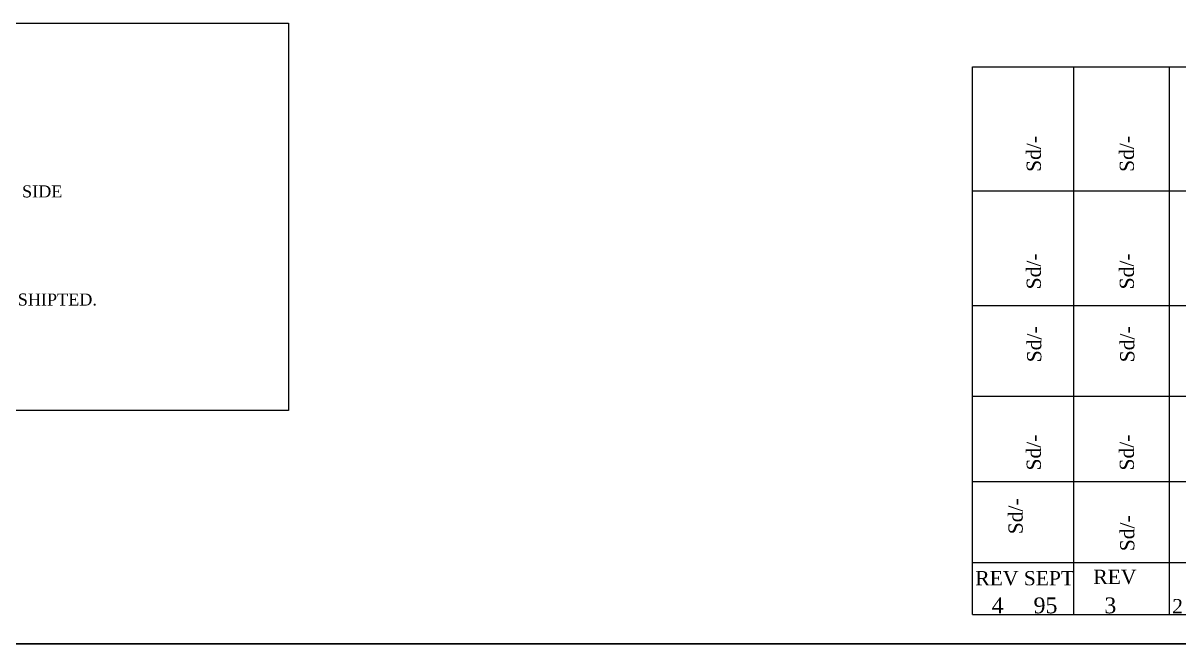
# Model space of a CAD drawing. Header units: millimetres. Extents: x 2343 to 98395, y -428 to 60462.
# Drawn here: x 50631 to 77709, y -428 to 14106 of the extents above; entities that cross this region are included whole.
import ezdxf

# ---------------------------------------------------------------- set-up
doc = ezdxf.new("R2010")
doc.units = ezdxf.units.MM
doc.header["$MEASUREMENT"] = 0
doc.layers.add('RAILING', color=4, linetype='Continuous')
doc.layers.add('TEXT', color=7, linetype='Continuous')
doc.layers.add('TITLE', color=7, linetype='Continuous', lineweight=30)
doc.styles.get("Standard").update_dxf_attribs({"font": 'times.ttf', "height": 260})

msp = doc.modelspace()

# ---------------------------------------------------------------- linework, layer by layer
at = {"layer": 'RAILING'}
for p, q in [((37031.27, 14106.15), (56851.76, 14106.15)), ((72874.51, 13083.12), (82639.12, 13083.12)), ((75249.23, 257.32), (75249.23, 13083.12)), ((77487.31, 257.32), (77487.31, 13083.12)), ((72874.51, 10182.47), (82639.12, 10182.47)), ((72874.51, 7496.7), (82639.12, 7496.7)), ((72874.51, 5370.28), (82639.12, 5370.28)), ((72874.51, 3371.04), (82639.12, 3371.04)), ((72874.51, 1475.36), (82639.12, 1475.36)), ((72874.51, 257.32), (82639.12, 257.32))]:
    msp.add_line(p, q, dxfattribs=at)
msp.add_lwpolyline([(37031.27, 14106.15), (56851.76, 14106.15), (56851.76, 5039.29), (37031.27, 5039.29)], close=True, dxfattribs=at)
msp.add_lwpolyline([(72874.51, 257.32), (72874.51, 13083.12), (82639.12, 13083.12), (82639.12, 257.32)], dxfattribs=at)
at = {"layer": 'TITLE'}
msp.add_line((98328.11, -427.72), (2433.26, -427.72), dxfattribs=at)

# ---------------------------------------------------------------- texts
at = {"layer": 'TEXT'}
for p in [(74476.15, 10622.02), (76656.04, 10622.02), (74476.15, 7873.13), (76656.04, 7873.13), (74486.37, 6164.83), (76666.27, 6164.83), (74476.15, 3631.46), (76656.04, 3631.46), (74049.65, 2138.39), (76665.57, 1741.01)]:
    msp.add_text('Sd/-', height=334.026, rotation=90, dxfattribs=at).set_placement(p)
for s, height, p in [('2.  1.00  METER  WIDE  OFF  SET  IS  PROVIDED  AT  +59.45  FOR  D/S  SIDE', 281.4243, (37129.26, 10025.91)), ('4.  POSITION  OF  HATCH  COVER  OF  POWER  PACK  CHAMBER IS  SHIPTED.', 281.4243, (37137.62, 7493.74)), ('REV SEPT', 334.026, (72941.04, 943.6)), ('REV ', 334.026, (75705.64, 974.11)), ('4     95', 371.14, (73323.23, 287.99)), ('3', 371.14, (75962.99, 287.99)), ('2 NOV.92', 334.026, (77552.93, 287.99))]:
    msp.add_text(s, height=height, dxfattribs=at).set_placement(p)

doc.saveas('drawing.dxf')
